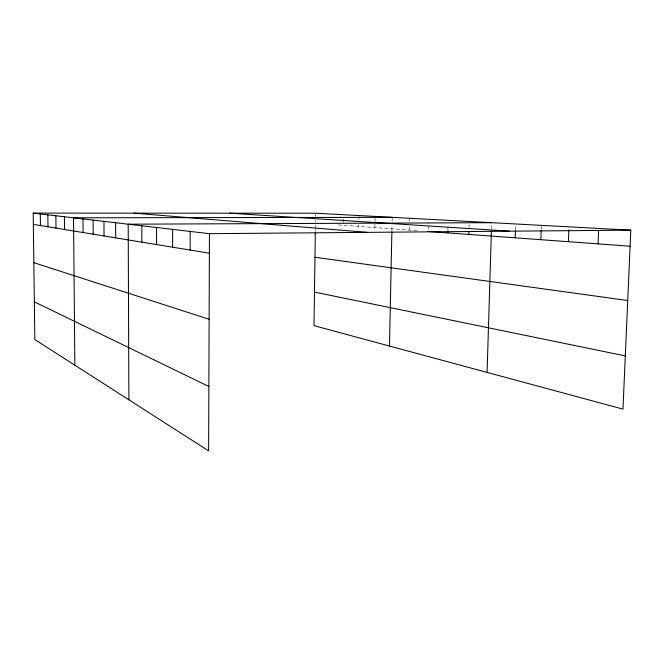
<?xml version="1.0" encoding="UTF-8"?>
<svg xmlns="http://www.w3.org/2000/svg" width="664" height="664" viewBox="0 0 664 664"><rect width="100%" height="100%" fill="white"/><g stroke="black" fill="none" stroke-linecap="round" stroke-linejoin="round"><path stroke-width="0.5" stroke-dasharray="3.32 2.49" d="M315.317 231.487L315.342 229.429M315.358 228.399L315.4 225.303M315.442 222.241L315.475 220.232M315.524 216.223L315.558 214.223M343.612 222.415L343.67 218.572M358.792 226.407L358.834 224.432M358.917 219.502L358.975 216.539M374.903 227.578L375.002 222.506M375.019 221.494L375.118 216.422M391.901 230.873L392.026 224.996M392.109 221.17L392.192 217.335M409.481 230.101L409.572 226.167M409.68 221.237L409.746 218.282M428.122 229.429L428.297 222.332M447.893 230.001L448.051 224.208M469.033 227.462L469.124 224.465M491.476 228.864L491.634 223.718M515.463 229.91L515.629 224.963M541.226 229.453L541.334 226.382M338.408 224.922L417.739 230.707"/><path stroke-width="1" d="M172.623 247.199L172.632 229.379M190.153 250.062L190.186 231.429M33.2 213.111L209.45 233.678L208.62 450.889L34.827 339.553L33.2 213.111L315.566 213.219L630.8 230.167L622.973 409.107L314.014 325.667L315.3 232.516M389.469 346.044L391.884 231.902M447.818 232.906L447.868 230.972M468.842 234.433L468.925 231.446M487.085 372.413L491.41 230.923M515.206 237.82L515.43 230.898M540.861 239.696L541.193 230.474M568.417 241.704L568.865 229.81M598.073 243.871L598.621 230.499M209.45 233.678L630.8 230.167M491.659 222.689L128.202 224.191L128.882 399.811M392.192 217.335L73.53 217.817L74.858 365.2M229.644 213.186L509.529 231.172M428.072 231.462L630.094 246.203M133.937 213.144L367.507 232.358M314.96 257.258L627.721 300.526M33.341 224.391L209.376 253.216M314.479 292.085L625.297 355.912M33.839 262.67L209.127 319.276M34.337 301.829L208.869 386.481M40.305 213.941L40.446 225.552M55.867 215.75L56 228.101M47.849 214.821L47.991 226.789M64.408 216.746L64.532 229.495M93.101 220.099L93.201 234.193M82.983 218.921L83.091 232.533M103.949 221.361L104.04 235.969M115.619 222.731L115.694 237.878M141.805 225.785L141.847 242.152M156.563 227.503L156.588 244.568"/></g></svg>
